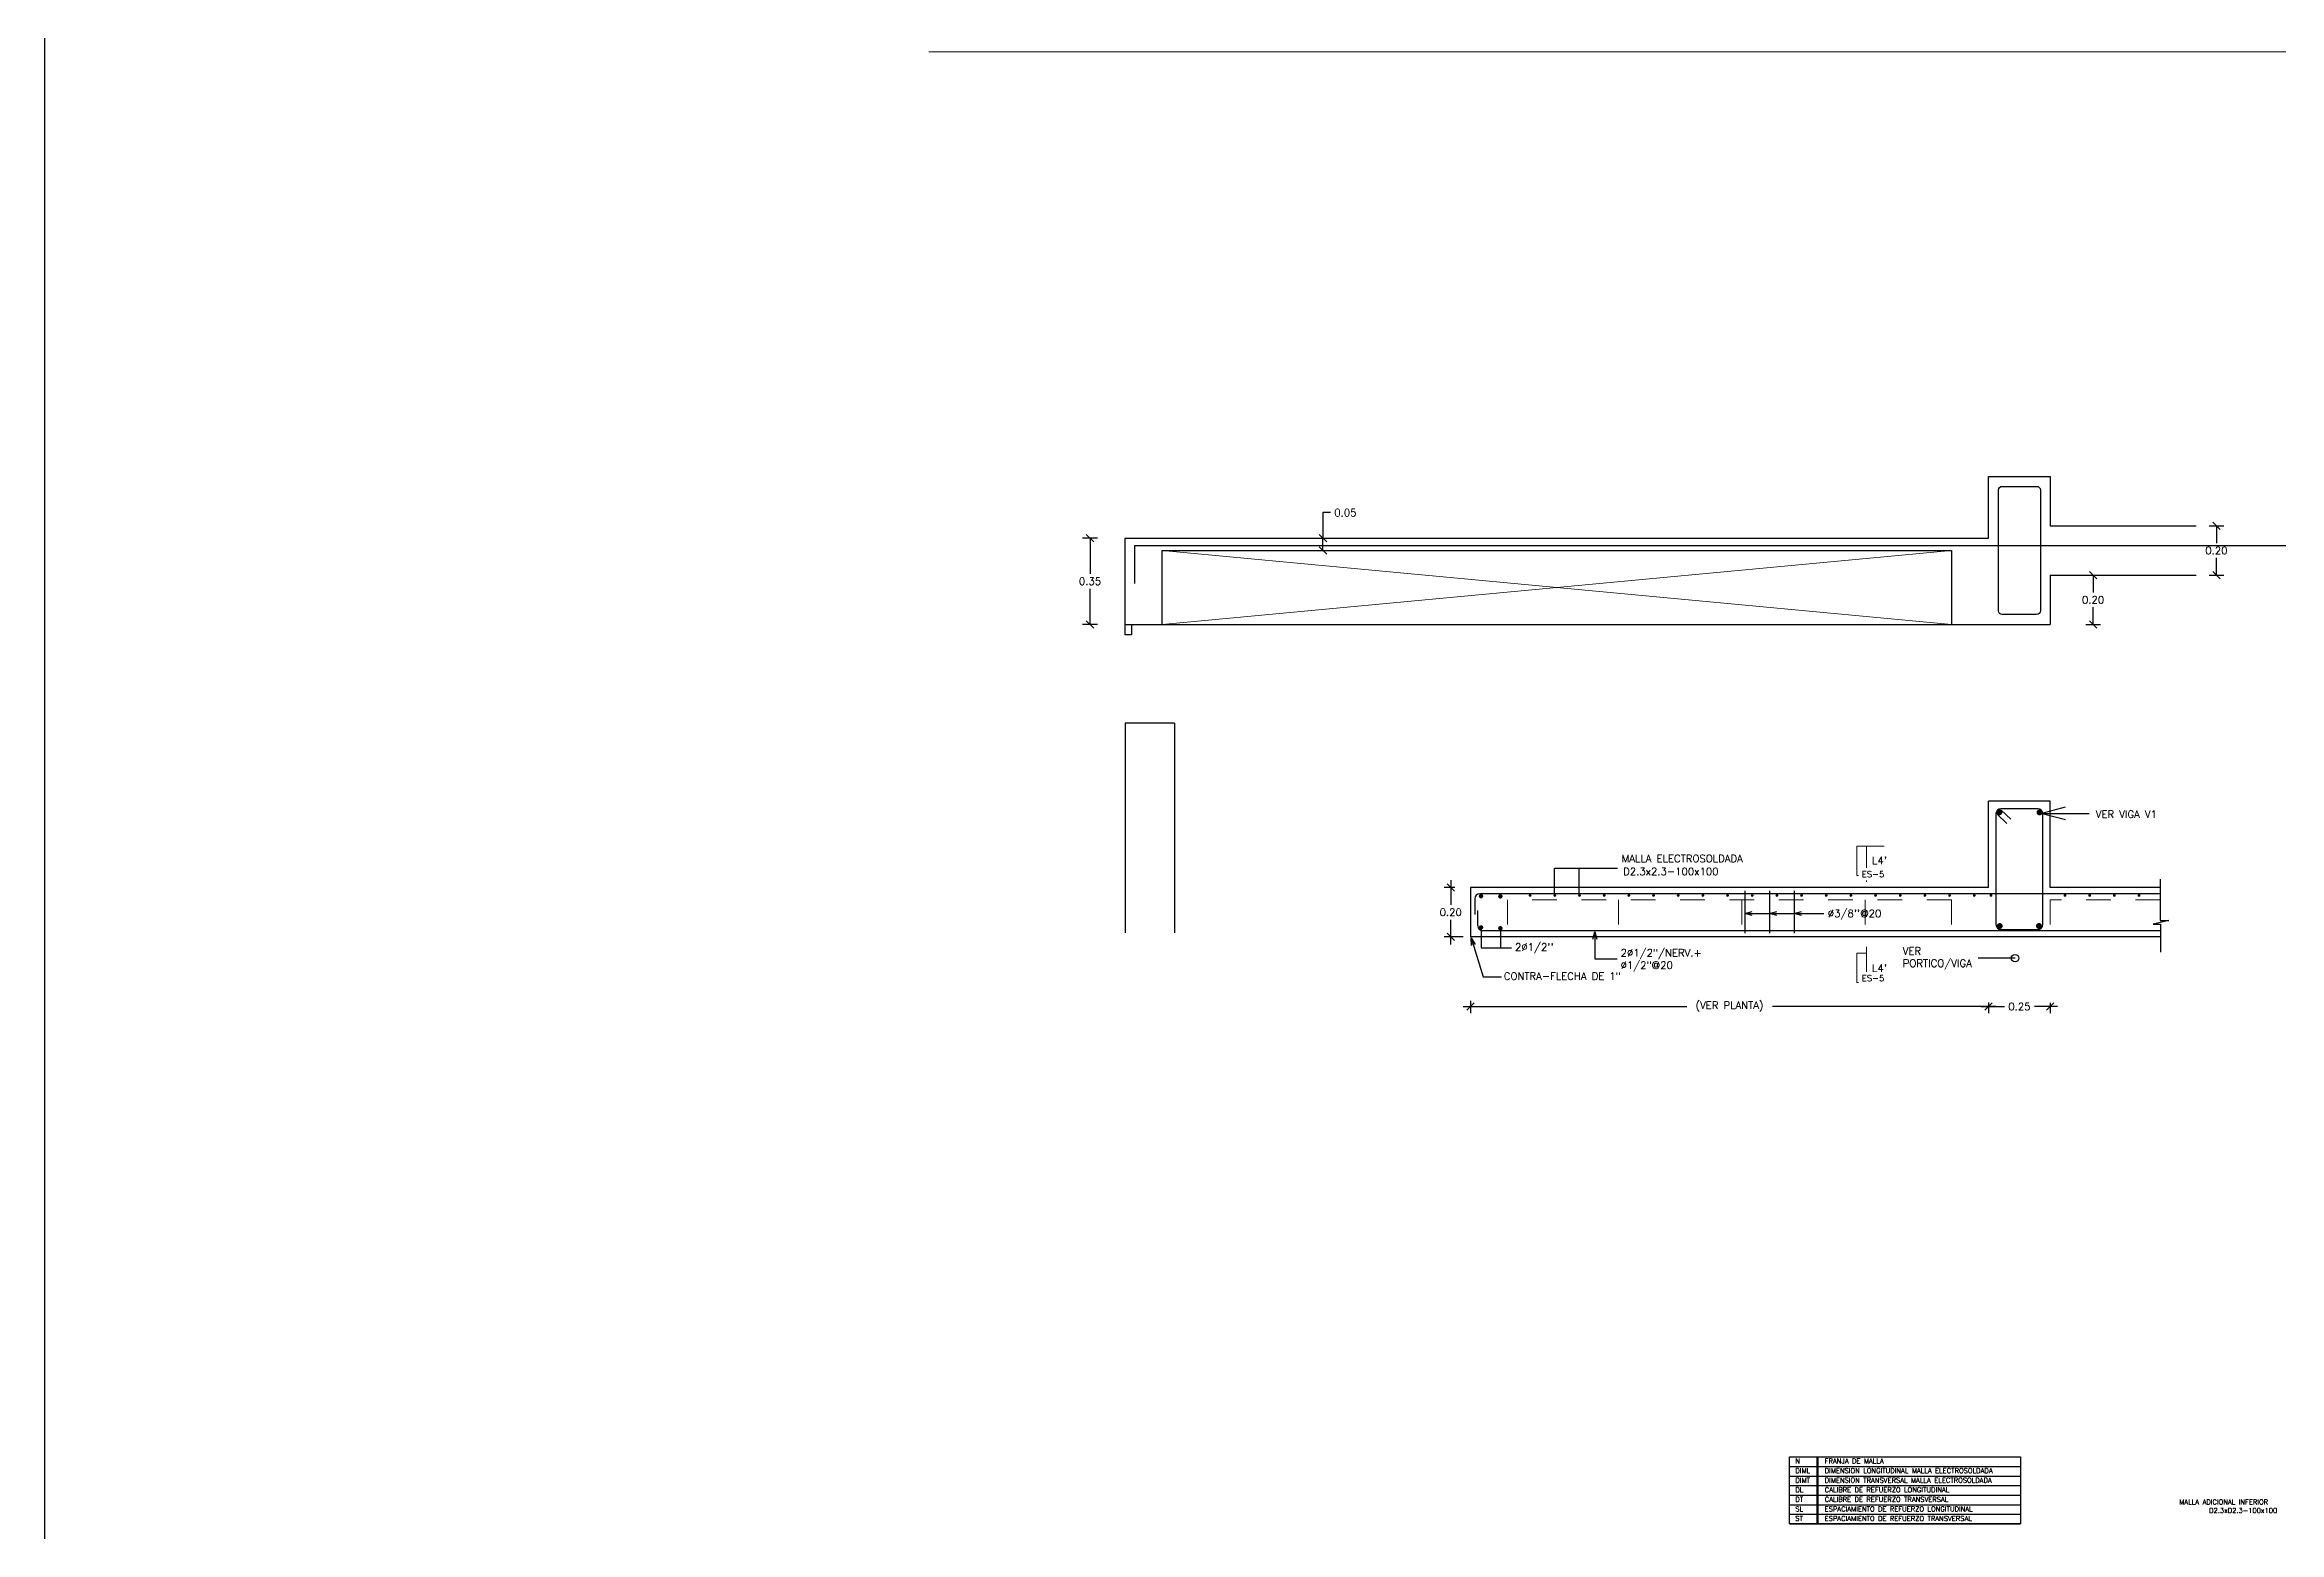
# Model space of a CAD drawing. Header units: metres. Extents: x -44 to 358, y -286 to 66.
# Drawn here: x 0 to 9.06, y 6.14 to 12.17 of the extents above; entities that cross this region are included whole.
import ezdxf

# ---------------------------------------------------------------- set-up
doc = ezdxf.new("R2010")
doc.units = ezdxf.units.M
doc.header["$LTSCALE"] = 0.3
doc.header["$PDMODE"] = 3
for name, pattern in [('CONTINU', [0]), ('CONTINUA', [0]), ('HIDDEN', [9.525, 6.35, -3.175]), ('HIDDEN2', [4.7625, 3.175, -1.5875])]:
    doc.linetypes.add(name, pattern=pattern)
for name, color, linetype in [('ACERO', 5, 'Continuous'), ('BP', 3, 'Continuous'), ('DIMTEXTO', 4, 'Continuous'), ('MALLA', 2, 'Continuous'), ('SECCION', 1, 'Continuous')]:
    doc.layers.add(name, color=color, linetype=linetype)
for name, color, linetype, lineweight in [('BOVEDILLA', 8, 'Continuous', 5), ('BP-SOTANO', 3, 'Continuous', 0), ('DETALLES', 7, 'Continuous', 20), ('Losa', 8, 'HIDDEN', 18)]:
    doc.layers.add(name, color=color, linetype=linetype, lineweight=lineweight)
doc.styles.add('RomanS', font='romans.shx')
doc.styles.add('SIMPLEX', font='simplex_.ttf', dxfattribs={"height": 0.2})
doc.styles.add('SMPLEX', font='simplex.shx')
doc.dimstyles.new('D-15', dxfattribs={"dimscale": 0.15, "dimtxt": 0.2, "dimasz": 0.2, "dimexe": 0.18, "dimexo": 0.2, "dimgap": 0.1, "dimtad": 0, "dimtih": 1, "dimtoh": 1, "dimzin": 0, "dimdsep": 46, "dimtxsty": 'SMPLEX', "dimblk": 'OBLIQUE', "dimcen": 0.09, "dimdle": 0.2, "dimclrd": 4, "dimclre": 4, "dimclrt": 4, "dimadec": 0, "dimazin": 0, "dimtfac": 1, "dimtofl": 0, "dimtmove": 0, "dimatfit": 3, "dimldrblk": 'OPEN30', "dimfxl": 1, "dimtolj": 1, "dimtzin": 0, "dimarcsym": 0})
doc.dimstyles.new('DIM-15', dxfattribs={"dimscale": 0.15, "dimtxt": 0.2, "dimasz": 0.2, "dimexe": 0.2, "dimexo": 0.1, "dimgap": 0.1, "dimtad": 0, "dimtih": 1, "dimtoh": 1, "dimzin": 0, "dimdsep": 46, "dimtxsty": 'RomanS', "dimblk1": 'OBLIQUE', "dimblk2": 'OBLIQUE', "dimsah": 1, "dimcen": 0.09, "dimclrd": 4, "dimclre": 4, "dimclrt": 4, "dimadec": 0, "dimazin": 0, "dimtfac": 1, "dimtofl": 0, "dimtmove": 1, "dimatfit": 3, "dimldrblk": 'OBLIQUE', "dimfxl": 0.2, "dimfxlon": 1, "dimtolj": 1, "dimtzin": 0, "dimarcsym": 0})
doc.dimstyles.new('DIM-50', dxfattribs={"dimscale": 0.5, "dimtxt": 0.2, "dimasz": 0.2, "dimexe": 0.2, "dimexo": 0.2, "dimgap": 0.1, "dimtad": 0, "dimtih": 1, "dimtoh": 1, "dimzin": 0, "dimdsep": 46, "dimtxsty": 'SMPLEX', "dimblk1": 'OBLIQUE', "dimblk2": 'OBLIQUE', "dimsah": 1, "dimcen": 0.2, "dimclrd": 4, "dimclre": 4, "dimclrt": 4, "dimadec": 0, "dimazin": 0, "dimtfac": 1, "dimtmove": 0, "dimatfit": 3, "dimldrblk": 'OPEN30', "dimfxl": 0.3, "dimfxlon": 1, "dimtfill": 1, "dimtolj": 1, "dimtzin": 0, "dimarcsym": 0})

# ---------------------------------------------------------------- blocks, each defined once
blk = doc.blocks.new('_OBLIQUE')
at = {"color": 0, "linetype": 'ByBlock'}
blk.add_line((-0.5, -0.5), (0.5, 0.5), dxfattribs=at)
blk = doc.blocks.new('*D379')
at = {"layer": 'DEFPOINTS', "color": 0, "linetype": 'Continuous', "transparency": 16777216}
for p in [(7.8794, 8.3157, 0.3593), (7.8794, 8.2697), (8.1294, 8.3145)]:
    blk.add_point(p, dxfattribs=at)
at = {"layer": 'DIMTEXTO', "color": 4, "linetype": 'Continuous', "lineweight": -2, "transparency": 16777216}
for p, q in [((7.8494, 8.2697), (7.9437, 8.2697)), ((7.8794, 8.2857), (7.8794, 8.2427)), ((8.1594, 8.2697), (8.0651, 8.2697)), ((8.1294, 8.2845), (8.1294, 8.2427))]:
    blk.add_line(p, q, dxfattribs=at)
at = {"layer": 'DIMTEXTO', "color": 4, "linetype": 'Continuous', "lineweight": -2, "transparency": 16777216, "xscale": 0.03, "yscale": 0.03, "zscale": 0.03, "rotation": 180}
blk.add_blockref('_OBLIQUE', (7.8794, 8.2697), dxfattribs=at)
at = {"layer": 'DIMTEXTO', "color": 4, "linetype": 'Continuous', "lineweight": -2, "transparency": 16777216, "xscale": 0.03, "yscale": 0.03, "zscale": 0.03}
blk.add_blockref('_OBLIQUE', (8.1294, 8.2697), dxfattribs=at)
at = {"layer": 'DIMTEXTO', "color": 4, "linetype": 'Continuous', "lineweight": 0, "transparency": 16777216, "insert": (8.0044, 8.2697), "char_height": 0.03, "attachment_point": 5, "style": 'SMPLEX'}
blk.add_mtext('\\A1;0.25', dxfattribs=at)
blk = doc.blocks.new('_Open30')
at = {"color": 0, "lineweight": -2}
for p, q in [((-1, 0.268), (0, 0)), ((0, 0), (-1, -0.268)), ((0, 0), (-1, 0))]:
    blk.add_line(p, q, dxfattribs=at)
blk = doc.blocks.new('*D380')
at = {"layer": 'DEFPOINTS', "color": 0, "linetype": 'Continuous', "transparency": 16777216}
for p in [(5.7794, 8.3224), (5.7794, 8.2697), (7.8794, 8.3157, 0.3593)]:
    blk.add_point(p, dxfattribs=at)
at = {"layer": 'DIMTEXTO', "color": 4, "linetype": 'Continuous', "lineweight": -2, "transparency": 16777216}
for p, q in [((5.7494, 8.2697), (6.6558, 8.2697)), ((5.7794, 8.2924), (5.7794, 8.2427)), ((7.9094, 8.2697), (7.003, 8.2697)), ((7.8794, 8.2857), (7.8794, 8.2427))]:
    blk.add_line(p, q, dxfattribs=at)
at = {"layer": 'DIMTEXTO', "color": 4, "linetype": 'Continuous', "lineweight": -2, "transparency": 16777216, "xscale": 0.03, "yscale": 0.03, "zscale": 0.03, "rotation": 180}
blk.add_blockref('_OBLIQUE', (5.7794, 8.2697), dxfattribs=at)
at = {"layer": 'DIMTEXTO', "color": 4, "linetype": 'Continuous', "lineweight": -2, "transparency": 16777216, "xscale": 0.03, "yscale": 0.03, "zscale": 0.03}
blk.add_blockref('_OBLIQUE', (7.8794, 8.2697), dxfattribs=at)
at = {"layer": 'DIMTEXTO', "color": 4, "linetype": 'Continuous', "lineweight": 0, "transparency": 16777216, "insert": (6.8294, 8.2697), "char_height": 0.03, "attachment_point": 5, "style": 'SMPLEX'}
blk.add_mtext('\\A1;(VER PLANTA)', dxfattribs=at)
blk = doc.blocks.new('*D381')
at = {"layer": 'DEFPOINTS', "color": 0, "linetype": 'Continuous', "transparency": 16777216}
for p in [(5.6994, 8.7517), (5.7459, 8.7517), (5.7794, 8.5517)]:
    blk.add_point(p, dxfattribs=at)
at = {"layer": 'DIMTEXTO', "color": 4, "linetype": 'Continuous', "lineweight": -2, "transparency": 16777216}
for p, q in [((5.7159, 8.7517), (5.6724, 8.7517)), ((5.6994, 8.7817), (5.6994, 8.6817)), ((5.6994, 8.5217), (5.6994, 8.6217)), ((5.7494, 8.5517), (5.6724, 8.5517))]:
    blk.add_line(p, q, dxfattribs=at)
at = {"layer": 'DIMTEXTO', "color": 4, "linetype": 'Continuous', "lineweight": -2, "transparency": 16777216, "xscale": 0.03, "yscale": 0.03, "zscale": 0.03}
for p, rotation in [((5.6994, 8.7517), 90), ((5.6994, 8.5517), 270)]:
    blk.add_blockref('_OBLIQUE', p, dxfattribs=dict(at, rotation=rotation))
at = {"layer": 'DIMTEXTO', "color": 4, "linetype": 'Continuous', "lineweight": 0, "transparency": 16777216, "insert": (5.6994, 8.6517), "char_height": 0.03, "attachment_point": 5, "style": 'SMPLEX'}
blk.add_mtext('\\A1;0.20', dxfattribs=at)
blk = doc.blocks.new('A$C64151F5E')
at = {"layer": 'DETALLES', "color": 5, "linetype": 'Continuous'}
blk.add_line((-0.424, 0), (-0.514, 0), dxfattribs=at)
at = {"layer": 'DETALLES', "color": 6, "linetype": 'Continuous'}
blk.add_line((0, 0), (0, 0.255), dxfattribs=at)
at = {"layer": 'DETALLES', "color": 8, "linetype": 'Continuous'}
blk.add_lwpolyline([(0, -0.14), (-0.424, -0.14), (-0.424, 0), (0, 0)], close=True, dxfattribs=at)
blk = doc.blocks.new('*U69')
at = {"layer": 'ACERO', "const_width": 0.00562}
blk.add_lwpolyline([(-0.0028, 0, 1), (0.0028, 0, 1)], format="xyb", close=True, dxfattribs=at)
blk = doc.blocks.new('*U70')
at = {"layer": 'DIMTEXTO', "color": 0, "linetype": 'ByBlock', "lineweight": -2, "transparency": 16777216}
for p in [(0, 0), (0.1, 0), (0.2, 0), (0.3, 0), (0.4, 0), (0.5, 0), (0.6, 0), (0.7, 0), (0.8, 0), (0.9, 0), (1, 0), (1.1, 0), (1.2, 0), (1.3, 0), (1.4, 0), (1.5, 0), (1.6, 0), (1.7, 0), (1.8, 0)]:
    blk.add_blockref('*U69', p, dxfattribs=at)
blk = doc.blocks.new('*D24')
at = {"layer": 'ACERO', "color": 4, "lineweight": -2, "transparency": 16777216}
for p, q in [((113.6498, -45.7981), (113.5898, -45.7981)), ((113.6198, -45.7981), (113.6198, -45.9431)), ((113.6198, -46.1481), (113.6198, -46.0031)), ((113.6498, -46.1481), (113.5898, -46.1481))]:
    blk.add_line(p, q, dxfattribs=at)
at = {"layer": 'DEFPOINTS', "color": 0, "transparency": 16777216}
for p in [(113.6198, -45.7981), (113.762, -45.7981), (113.762, -46.1481)]:
    blk.add_point(p, dxfattribs=at)
at = {"layer": 'ACERO', "color": 4, "lineweight": -2, "transparency": 16777216, "xscale": 0.03, "yscale": 0.03, "zscale": 0.03}
for p, rotation in [((113.6198, -45.7981), 90), ((113.6198, -46.1481), 270)]:
    blk.add_blockref('_OBLIQUE', p, dxfattribs=dict(at, rotation=rotation))
at = {"layer": 'ACERO', "color": 4, "transparency": 16777216, "insert": (113.6198, -45.9731), "char_height": 0.03, "attachment_point": 5, "style": 'RomanS'}
blk.add_mtext('\\A1;0.35', dxfattribs=at)
blk = doc.blocks.new('*D25')
at = {"layer": 'ACERO', "color": 4, "lineweight": -2, "transparency": 16777216}
for p, q in [((114.5942, -45.6948), (114.5642, -45.6948)), ((114.5642, -45.6948), (114.5642, -45.7981)), ((114.5342, -45.7981), (114.5942, -45.7981)), ((114.5642, -45.8481), (114.5642, -45.7981)), ((114.5342, -45.8481), (114.5942, -45.8481))]:
    blk.add_line(p, q, dxfattribs=at)
at = {"layer": 'DEFPOINTS', "color": 0, "transparency": 16777216}
for p in [(114.4963, -45.7981), (114.5642, -45.7981), (114.4963, -45.8481)]:
    blk.add_point(p, dxfattribs=at)
at = {"layer": 'ACERO', "color": 4, "lineweight": -2, "transparency": 16777216, "xscale": 0.03, "yscale": 0.03, "zscale": 0.03}
for p, rotation in [((114.5642, -45.7981), 90), ((114.5642, -45.8481), 270)]:
    blk.add_blockref('_OBLIQUE', p, dxfattribs=dict(at, rotation=rotation))
at = {"layer": 'ACERO', "color": 4, "transparency": 16777216, "insert": (114.6549, -45.6948), "char_height": 0.03, "attachment_point": 5, "style": 'RomanS'}
blk.add_mtext('\\A1;0.05', dxfattribs=at)
blk = doc.blocks.new('*D26')
at = {"layer": 'ACERO', "color": 4, "lineweight": -2, "transparency": 16777216}
for p, q in [((117.6558, -45.9481), (117.7158, -45.9481)), ((117.6858, -45.9481), (117.6858, -46.0181)), ((117.6858, -46.1481), (117.6858, -46.0781)), ((117.6558, -46.1481), (117.7158, -46.1481))]:
    blk.add_line(p, q, dxfattribs=at)
at = {"layer": 'DEFPOINTS', "color": 0, "transparency": 16777216}
for p in [(117.512, -45.9481), (117.6858, -45.9481), (117.512, -46.1481)]:
    blk.add_point(p, dxfattribs=at)
at = {"layer": 'ACERO', "color": 4, "lineweight": -2, "transparency": 16777216, "xscale": 0.03, "yscale": 0.03, "zscale": 0.03}
for p, rotation in [((117.6858, -45.9481), 90), ((117.6858, -46.1481), 270)]:
    blk.add_blockref('_OBLIQUE', p, dxfattribs=dict(at, rotation=rotation))
at = {"layer": 'ACERO', "color": 4, "transparency": 16777216, "insert": (117.6858, -46.0481), "char_height": 0.03, "attachment_point": 5, "style": 'RomanS'}
blk.add_mtext('\\A1;0.20', dxfattribs=at)
blk = doc.blocks.new('*D27')
at = {"layer": 'ACERO', "color": 4, "lineweight": -2, "transparency": 16777216}
for p, q in [((118.1559, -45.7481), (118.2159, -45.7481)), ((118.1859, -45.7481), (118.1859, -45.8181)), ((118.1859, -45.9481), (118.1859, -45.8781)), ((118.1559, -45.9481), (118.2159, -45.9481))]:
    blk.add_line(p, q, dxfattribs=at)
at = {"layer": 'DEFPOINTS', "color": 0, "transparency": 16777216}
for p in [(117.8458, -45.7481), (118.1859, -45.7481), (117.8458, -45.9481)]:
    blk.add_point(p, dxfattribs=at)
at = {"layer": 'ACERO', "color": 4, "lineweight": -2, "transparency": 16777216, "xscale": 0.03, "yscale": 0.03, "zscale": 0.03}
for p, rotation in [((118.1859, -45.7481), 90), ((118.1859, -45.9481), 270)]:
    blk.add_blockref('_OBLIQUE', p, dxfattribs=dict(at, rotation=rotation))
at = {"layer": 'ACERO', "color": 4, "transparency": 16777216, "insert": (118.1859, -45.8481), "char_height": 0.03, "attachment_point": 5, "style": 'RomanS'}
blk.add_mtext('\\A1;0.20', dxfattribs=at)
blk = doc.blocks.new('A$C15C273B5')
at = {"layer": 'ACERO'}
for p, q in [((0.2279, 1.4164), (0.2279, 1.5707)), ((0.2279, 1.5707), (5.2863, 1.5707)), ((0.3879, 0.8507), (0.1879, 0.8507)), ((0.1879, 0.8507), (0.1879, 0)), ((0.3879, 0.8507), (0.3879, 0))]:
    blk.add_line(p, q, dxfattribs=at)
blk.add_lwpolyline([(3.7429, 1.8107), (3.8829, 1.8107, -0.414214), (3.8979, 1.7957), (3.8979, 1.3057, -0.414214), (3.8829, 1.2907), (3.7429, 1.2907, -0.414214), (3.7279, 1.3057), (3.7279, 1.7957, -0.414214)], format="xyb", close=True, dxfattribs=at)
at = {"layer": 'BOVEDILLA'}
for p, q in [((0.3379, 1.2507), (3.5379, 1.5507)), ((3.5379, 1.2507), (0.3379, 1.5507))]:
    blk.add_line(p, q, dxfattribs=at)
at = {"layer": 'SECCION'}
for p, q in [((3.6879, 1.6007), (3.6879, 1.8507)), ((3.6879, 1.8507), (3.9379, 1.8507)), ((3.9379, 1.8507), (3.9379, 1.6507)), ((3.9379, 1.6507), (4.5297, 1.6507)), ((0.1879, 1.2507), (0.1879, 1.6007)), ((0.1879, 1.6007), (3.6879, 1.6007)), ((0.3379, 1.2507), (0.3379, 1.5507)), ((0.3379, 1.5507), (3.5379, 1.5507)), ((3.5379, 1.5507), (3.5379, 1.2507)), ((3.9379, 1.4507), (4.5297, 1.4507)), ((3.9379, 1.4507), (3.9379, 1.2507)), ((0.1879, 1.2507), (3.9379, 1.2507))]:
    blk.add_line(p, q, dxfattribs=at)
blk.add_lwpolyline([(0.1879, 1.2507), (0.2138, 1.2507), (0.2138, 1.209), (0.1879, 1.209)], close=True, dxfattribs=at)
at = {"layer": 'ACERO'}
dim = blk.add_linear_dim(base=(0.9902, 1.6007), p1=(0.9222, 1.5507), p2=(0.9222, 1.6007), angle=90, dimstyle='DIM-15', dxfattribs=at)
dim.commit()
dim.dimension.update_dxf_attribs({"geometry": '*D25', "text_midpoint": (1.0467, 1.704), "dimtype": 128, "insert": (-113.5741, 47.3988)})
for base, p1, p2, picture, middle in [((4.6118, 1.6507), (4.2717, 1.4507), (4.2717, 1.6507), '*D27', (4.6118, 1.5507)), ((0.0457, 1.6007), (0.1879, 1.2507), (0.1879, 1.6007), '*D24', (0.0457, 1.4257)), ((4.1117, 1.4507), (3.9379, 1.2507), (3.9379, 1.4507), '*D26', (4.1117, 1.3507))]:
    dim = blk.add_linear_dim(base=base, p1=p1, p2=p2, angle=90, dimstyle='DIM-15', dxfattribs=at)
    dim.commit()
    dim.dimension.update_dxf_attribs({"geometry": picture, "text_midpoint": middle, "insert": (-113.5741, 47.3988)})

msp = doc.modelspace()

# ---------------------------------------------------------------- linework, layer by layer
at = {"color": 8, "linetype": 'CONTINUA', "lineweight": 0, "ltscale": 5}
msp.add_line((3.5833333, 12.1398128), (13.0833333, 12.1398128), dxfattribs=at)
at = {"layer": 'ACERO'}
for p, q in [((7.9310817, 9.0660008), (7.9690587, 9.02981)), ((7.9153635, 9.0480761), (7.9533404, 9.0118853)), ((5.7970121, 8.7063557), (5.7970121, 8.6423432)), ((8.5756498, 8.7263557), (5.8170121, 8.7263557)), ((6.891084, 8.7384093), (6.891084, 8.5667352)), ((6.991084, 8.7384093), (6.991084, 8.5667352)), ((7.091084, 8.7384093), (7.091084, 8.5667352)), ((5.8093003, 8.5971147, 0), (5.8093003, 8.6596509)), ((8.5757047, 8.5771147), (5.8293003, 8.5771147))]:
    msp.add_line(p, q, dxfattribs=at)
msp.add_lwpolyline([(8.0790144, 9.0717352), (7.9294142, 9.0717352, 0.414213562), (7.9094142, 9.0517352), (7.9094142, 8.6017352, 0.414213562), (7.9294142, 8.5817352), (8.0790144, 8.5817352, 0.414213562), (8.0990144, 8.6017352), (8.0990144, 9.0517352, 0.414213562)], format="xyb", close=True, dxfattribs=at)
for points, const_width in [([(7.9291469, 9.0571644, -1), (7.9171469, 9.0571644, -1)], 0.012), ([(8.0919952, 9.0567209, -1), (8.0799952, 9.0567209, -1)], 0.012), ([(5.8266043, 8.7171709, 1), (5.8176043, 8.7171709, 1)], 0.009), ([(5.9050117, 8.7160837, -1), (5.8960117, 8.7160837, -1)], 0.009), ([(7.8864786, 8.7199777, 1), (7.8921036, 8.7199777, 1)], 0.005625), ([(8.1864786, 8.7199777, 1), (8.1921036, 8.7199777, 1)], 0.005625), ([(8.2864786, 8.7199777, 1), (8.2921036, 8.7199777, 1)], 0.005625), ([(8.3864786, 8.7199777, 1), (8.3921036, 8.7199777, 1)], 0.005625), ([(8.4864786, 8.7199777, 1), (8.4921036, 8.7199777, 1)], 0.005625), ([(7.9308139, 8.5961071, -1), (7.9188139, 8.5961071, -1)], 0.012), ([(8.0896668, 8.596338, -1), (8.0776668, 8.596338, -1)], 0.012), ([(5.8266043, 8.5903647, 1), (5.8176043, 8.5903647, 1)], 0.009), ([(5.9050117, 8.5870508, -1), (5.8960117, 8.5870508, -1)], 0.009)]:
    msp.add_lwpolyline(points, format="xyb", close=True, dxfattribs=dict(at, const_width=const_width))
for centre, start, end in [((5.8170121, 8.7063557, 0), 90, 180), ((5.8293003, 8.5971147), 180, 270)]:
    msp.add_arc(centre, 0.02, start, end, dxfattribs=at)
at = {"layer": 'BP', "linetype": 'CONTINUA', "ltscale": 5}
msp.add_lwpolyline([(0, 37.6335309), (50.8625687, 37.6335309), (50.8625687, 0), (0, 0)], close=True, dxfattribs=at)
msp.add_lwpolyline([(0, 37.6335309), (50.8625687, 37.6335309), (50.8625687, 0), (0, 0)], close=True, dxfattribs=at)
at = {"layer": 'BP'}
msp.add_lwpolyline([(8.5756498, 8.7856169), (8.5756498, 8.6187162), (8.6100278, 8.6187162), (8.5462532, 8.6030863), (8.5757047, 8.6030863), (8.5757047, 8.4899303)], dxfattribs=at)
at = {"layer": 'DIMTEXTO'}
for p, q in [((6.1204725, 8.7177132), (6.1204725, 8.830479)), ((6.1204725, 8.830479), (6.3751963, 8.830479)), ((6.2204725, 8.7177132), (6.2204725, 8.830479)), ((5.8221043, 8.5903647), (5.8221043, 8.507103)), ((5.900451, 8.5903647), (5.900451, 8.507103)), ((5.8221043, 8.507103), (5.9457711, 8.507103)), ((7.0729309, 6.4439378), (8.0086575, 6.4439378)), ((7.0729309, 6.2112069), (7.0729309, 6.4439378)), ((7.1844783, 6.1724184), (7.1844783, 6.4439378)), ((7.1884819, 6.1724184), (7.1884819, 6.4439378)), ((8.0086575, 6.4439378), (8.0086575, 6.1724184)), ((7.0729309, 6.4051493), (8.0086575, 6.4051493)), ((7.0729309, 6.1724184), (7.0729309, 6.4051493)), ((7.0729309, 6.3663609), (8.0086575, 6.3663609)), ((7.0729309, 6.3275724), (8.0086575, 6.3275724)), ((7.0729309, 6.2887839), (8.0086575, 6.2887839)), ((7.0729309, 6.2499954), (8.0086575, 6.2499954)), ((7.0729309, 6.2112069), (8.0086575, 6.2112069)), ((7.0729309, 6.1724184), (8.0086575, 6.1724184)), ((8.0086575, 6.1724184), (7.0729309, 6.1724184))]:
    msp.add_line(p, q, dxfattribs=at)
at = {"layer": 'Losa', "linetype": 'HIDDEN2', "lineweight": 0, "ltscale": 0.1}
for p, q in [((7.7294142, 8.7017352), (5.9297837, 8.7017352)), ((5.9297837, 8.7017352), (5.9297837, 8.5517352)), ((6.3794142, 8.7017352), (6.3794142, 8.5517352)), ((6.8794142, 8.7017352), (6.8794142, 8.5517352)), ((7.3794142, 8.7017352), (7.3794142, 8.5517352)), ((7.7294142, 8.7017352), (7.7294142, 8.5517352)), ((8.5756498, 8.7017352), (8.1294142, 8.7017352)), ((8.1294142, 8.7017352), (8.1294142, 8.5517352))]:
    msp.add_line(p, q, dxfattribs=at)
at = {"layer": 'SECCION', "color": 1, "linetype": 'CONTINU', "ltscale": 0.025}
for p, q in [((7.8794142, 8.7517352), (7.8794142, 9.1017352)), ((8.1294142, 9.1017352), (7.8794142, 9.1017352)), ((8.1294142, 8.7517352), (8.1294142, 9.1017352)), ((7.8794142, 8.7517352), (5.7794142, 8.7517352)), ((5.7794142, 8.7517352), (5.7794142, 8.5517352)), ((8.5756498, 8.7517352), (8.1294142, 8.7517352)), ((8.5757047, 8.5517352), (5.7794142, 8.5517352))]:
    msp.add_line(p, q, dxfattribs=at)

# ---------------------------------------------------------------- block references
at = {"layer": 'ACERO'}
msp.add_blockref('A$C15C273B5', (4.1914783, 8.5678169), dxfattribs=at)
at = {"layer": 'BP-SOTANO', "yscale": 0.28125, "zscale": 0.28125, "rotation": 270}
for p, xscale in [((7.3845529, 8.9194534), -0.28125), ((7.3845529, 8.3668026), 0.28125)]:
    msp.add_blockref('A$C64151F5E', p, dxfattribs=dict(at, xscale=xscale))
at = {"layer": 'DIMTEXTO'}
msp.add_blockref('*U70', (6.0213122, 8.7199777), dxfattribs=at)

# ---------------------------------------------------------------- texts
at = {"layer": 'DIMTEXTO', "color": 4, "style": 'SIMPLEX'}
for s, p in [('N', (7.096282, 6.4168989)), ('FRANJA DE MALLA', (7.2152395, 6.4168989)), ('DIML', (7.096282, 6.3781104)), ('DIMT', (7.096282, 6.339322)), ('DIMENSION LONGITUDINAL MALLA ELECTROSOLDADA', (7.2152395, 6.3781104)), ('DIMENSION TRANSVERSAL MALLA ELECTROSOLDADA', (7.2152395, 6.339322)), ('DL', (7.096282, 6.3005335)), ('DT', (7.096282, 6.261745)), ('CALIBRE DE REFUERZO LONGITUDINAL', (7.2152395, 6.3005335)), ('CALIBRE DE REFUERZO TRANSVERSAL', (7.2152395, 6.261745)), ('SL', (7.096282, 6.2229565)), ('ST', (7.096282, 6.184168)), ('ESPACIAMIENTO DE REFUERZO LONGITUDINAL', (7.2152395, 6.2229565)), ('ESPACIAMIENTO DE REFUERZO TRANSVERSAL', (7.2152395, 6.184168))]:
    msp.add_text(s, height=0.02, dxfattribs=at).set_placement(p)
at = {"layer": 'DIMTEXTO', "color": 4, "char_height": 0.03, "attachment_point": 4, "style": 'SMPLEX'}
for s, insert in [('VER VIGA V1', (8.3137423, 9.0489965, -0.0642835)), ('MALLA ELECTROSOLDADA', (6.3923044, 8.8696319, -0.0642835)), ('D2.3x2.3-100x100', (6.3980837, 8.8173686, -0.0642835)), ("%%C3/8''@20", (7.2276649, 8.6422295)), ("2%%C1/2''", (5.9597017, 8.5059419, 0.4671289)), ('\\A1;{\\Fromans|c0;2%%C1/2"/NERV.+\\P%%C1/2"@20}', (6.3877991, 8.457314)), ('VER \\PPORTICO/VIGA', (7.5314444, 8.4648972, 0.1950288)), ('CONTRA-FLECHA DE 1"', (5.9143033, 8.3930177, -0.0269361))]:
    msp.add_mtext(s, dxfattribs=dict(at, insert=insert))
at = {"layer": 'MALLA', "color": 4, "style": 'SIMPLEX'}
for s, p in [('MALLA ADICIONAL INFERIOR', (8.6525449, 6.2510279)), ('D2.3xD2.3-100x100', (8.7734973, 6.2166562))]:
    msp.add_text(s, height=0.02, dxfattribs=at).set_placement(p)

# ---------------------------------------------------------------- dimensions: what is measured, and where the dimension line sits
at = {"layer": 'DIMTEXTO', "linetype": 'Continuous', "lineweight": 0}
dim = msp.add_linear_dim(base=(5.6993859, 8.7517352), p1=(5.7794142, 8.5517352), p2=(5.7458561, 8.7517352), angle=90, dimstyle='D-15', dxfattribs=at)
dim.commit()
dim.dimension.update_dxf_attribs({"geometry": '*D381', "text_midpoint": (5.6993859, 8.6517352)})
dim = msp.add_linear_dim(base=(5.7794142, 8.2697201), p1=(7.8794142, 8.3157034, 0.359334), p2=(5.7794142, 8.3223725), text='(VER PLANTA)', dimstyle='D-15', dxfattribs=at)
dim.commit()
dim.dimension.update_dxf_attribs({"geometry": '*D380', "text_midpoint": (6.8294142, 8.2697201)})
dim = msp.add_linear_dim(base=(7.8794142, 8.2697201), p1=(8.1294142, 8.3144847), p2=(7.8794142, 8.3157034, 0.359334), dimstyle='D-15', dxfattribs=at)
dim.commit()
dim.dimension.update_dxf_attribs({"geometry": '*D379', "text_midpoint": (8.0044142, 8.2697201)})

# ---------------------------------------------------------------- leaders
at = {"layer": 'DIMTEXTO'}
msp.add_leader([(8.0909248, 9.0528055), (8.2872558, 9.0528055)], dimstyle='DIM-50', override={"dimgap": 0.1, "dimtad": 0}, dxfattribs=at)
for points in [[(6.891084, 8.647357), (7.211307, 8.647357)], [(6.991084, 8.647357), (7.211307, 8.647357)], [(7.091084, 8.647357), (7.211307, 8.647357)], [(5.7820128, 8.5477476, 0.3323978), (5.83068, 8.3905908, 0.3323978), (5.9057133, 8.3905908, 0.3323978)], [(6.2829196, 8.5726984, -0.0036993), (6.2829196, 8.4633735, -0.0036993), (6.3738424, 8.4633735, -0.0036993)]]:
    msp.add_leader(points, dimstyle='D-15', dxfattribs=at)
at = {"layer": 'DIMTEXTO', "color": 4}
msp.add_leader([(7.9867918, 8.4659595, 0.3783733), (7.8374614, 8.4659595, 0.3783733)], dimstyle='D-15', override={"dimgap": 0.1, "dimtad": 0, "dimldrblk": 'DotBlank'}, dxfattribs=at)

# ---------------------------------------------------------------- next in the draw order: texts
at = {"layer": 'DIMTEXTO', "color": 4, "char_height": 0.03, "attachment_point": 4, "style": 'SMPLEX', "bg_fill": 2}
for insert in [(7.407096, 8.8613006), (7.407096, 8.4249553)]:
    msp.add_mtext("\\A1;L4'", dxfattribs=dict(at, insert=insert))

# ---------------------------------------------------------------- next in the draw order: texts
at = {"layer": 'DIMTEXTO', "color": 4, "char_height": 0.025, "attachment_point": 4, "style": 'SMPLEX', "bg_fill": 2}
for insert in [(7.365733, 8.8062861), (7.365733, 8.3847318)]:
    msp.add_mtext('\\A1;ES-5', dxfattribs=dict(at, insert=insert))

doc.saveas('drawing.dxf')
